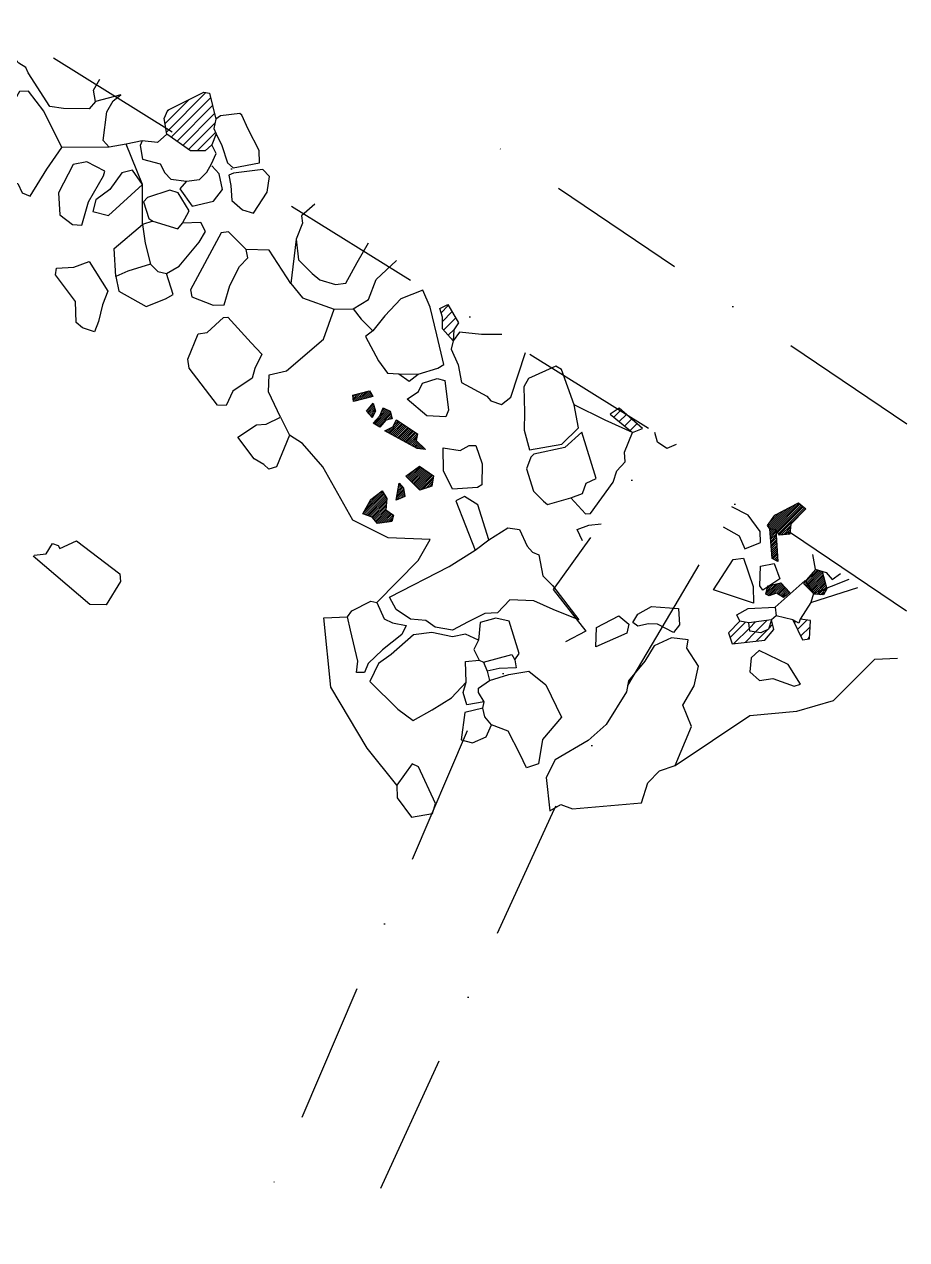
# Model space of a CAD drawing. Header units: metres. Extents: x -22 to 217, y -2100 to -1883.
# Drawn here: x 59.3 to 216.9, y -2100 to -1883.1 of the extents above; entities that cross this region are included whole.
import ezdxf

# ---------------------------------------------------------------- set-up
doc = ezdxf.new("R2010")
doc.units = ezdxf.units.M
doc.header["$LTSCALE"] = 25
doc.header["$MEASUREMENT"] = 0
doc.linetypes.add('STRICHPUNKTX2', pattern=[2, 1, -0.5, 0, -0.5])
doc.layers.get('0').update_dxf_attribs({"linetype": 'CONTINUOUS'})
for name, color, linetype in [('BEFUND', 1, 'CONTINUOUS'), ('FEUER', 1, 'CONTINUOUS'), ('GRABUNGSGRENZE', 3, 'STRICHPUNKTX2'), ('KNOCHEN', 2, 'CONTINUOUS'), ('KNOCHENSCHRAFF', 2, 'CONTINUOUS'), ('STEINE', 4, 'CONTINUOUS')]:
    doc.layers.add(name, color=color, linetype=linetype)

# ---------------------------------------------------------------- blocks, each defined once
blk = doc.blocks.new('*X1')
at = {"color": 0}
for p, q in [((84.67, -1902.3), (91.72, -1895.25)), ((85.5, -1903.24), (92.58, -1896.16)), ((84.43, -1900.78), (88.65, -1896.55)), ((84.83, -1898.61), (85.1, -1898.33)), ((86.54, -1903.97), (92.92, -1897.59)), ((87.58, -1904.7), (93.26, -1899.01)), ((88.61, -1905.43), (93.33, -1900.71)), ((90.14, -1905.67), (93.43, -1902.38)), ((133.73, -1934.56), (135.02, -1933.27)), ((133.96, -1936.1), (135.67, -1934.39)), ((134.16, -1937.66), (136.31, -1935.51)), ((135, -1938.59), (136.06, -1937.53)), ((135.84, -1939.52), (135.89, -1939.47)), ((164.57, -1953.21), (165.86, -1951.92)), ((165.54, -1954.01), (166.81, -1952.75)), ((166.51, -1954.81), (167.75, -1953.57)), ((167.48, -1955.61), (168.7, -1954.39)), ((169.57, -1955.28), (169.64, -1955.21)), ((189.88, -1991.55), (191.92, -1989.51)), ((197.38, -1991.11), (199.06, -1989.44)), ((185.33, -1992.56), (188.09, -1989.8)), ((186.03, -1993.63), (188.79, -1990.87)), ((188.02, -1993.41), (189.88, -1991.55)), ((188.79, -1990.87), (189.9, -1989.76)), ((190, -1993.19), (192.12, -1991.07)), ((192.12, -1991.07), (192.21, -1990.98)), ((192.21, -1990.98), (192.94, -1990.25)), ((196.82, -1989.9), (197.08, -1989.65)), ((197.94, -1992.32), (199.62, -1990.64)), ((199.2, -1992.83), (199.53, -1992.5))]:
    blk.add_line(p, q, dxfattribs=at)
blk = doc.blocks.new('*X8')
at = {"color": 0}
for p, q in [((117.99, -1949.59), (118.39, -1949.19)), ((118.02, -1949.91), (118.88, -1949.06)), ((118.05, -1950.24), (119.36, -1948.93)), ((118.28, -1950.36), (119.85, -1948.79)), ((118.76, -1950.24), (120.33, -1948.66)), ((119.24, -1950.11), (120.81, -1948.53)), ((119.71, -1949.99), (121.05, -1948.65)), ((120.19, -1949.86), (121.18, -1948.88)), ((120.67, -1949.73), (121.3, -1949.1)), ((121.15, -1949.61), (121.43, -1949.33)), ((120.53, -1952), (121.63, -1950.9)), ((120.56, -1952.32), (121.72, -1951.16)), ((120.73, -1952.51), (121.81, -1951.43)), ((120.89, -1952.7), (121.89, -1951.7)), ((121.06, -1952.88), (121.98, -1951.96)), ((121.23, -1953.07), (121.85, -1952.45)), ((121.7, -1954.37), (124.17, -1951.9)), ((121.92, -1954.5), (124.41, -1952.01)), ((122.14, -1954.63), (124.63, -1952.14)), ((122.37, -1954.76), (124.7, -1952.42)), ((122.59, -1954.89), (124.78, -1952.7)), ((122.83, -1952.88), (123.92, -1951.79)), ((123.1, -1952.26), (123.68, -1951.68)), ((123.37, -1951.64), (123.44, -1951.56)), ((121.4, -1953.25), (121.46, -1953.19)), ((124.17, -1953.67), (124.85, -1952.98)), ((124.31, -1956), (126.27, -1954.04)), ((124.54, -1956.12), (126.48, -1954.18)), ((124.62, -1953.56), (124.92, -1953.27)), ((124.77, -1956.25), (126.69, -1954.32)), ((125, -1956.37), (126.91, -1954.46)), ((125.23, -1956.5), (127.12, -1954.6)), ((125.25, -1954.7), (126.06, -1953.9)), ((125.46, -1956.62), (127.33, -1954.75)), ((125.58, -1954.02), (125.84, -1953.76)), ((125.69, -1956.74), (127.54, -1954.89)), ((123.85, -1955.75), (124.16, -1955.44)), ((124.08, -1955.87), (124.86, -1955.09)), ((125.92, -1956.87), (127.76, -1955.03)), ((126.14, -1956.99), (127.97, -1955.17)), ((126.37, -1957.12), (128.18, -1955.31)), ((126.6, -1957.24), (128.39, -1955.45)), ((126.83, -1957.37), (128.6, -1955.59)), ((127.06, -1957.49), (128.82, -1955.73)), ((127.29, -1957.61), (129.03, -1955.87)), ((127.52, -1957.74), (129.24, -1956.02)), ((127.75, -1957.86), (129.45, -1956.16)), ((127.98, -1957.99), (129.44, -1956.52)), ((128.21, -1958.11), (129.36, -1956.95)), ((128.44, -1958.24), (129.3, -1957.37)), ((128.67, -1958.36), (129.48, -1957.54)), ((128.9, -1958.48), (129.66, -1957.72)), ((129.12, -1958.61), (129.83, -1957.9)), ((129.35, -1958.73), (130.01, -1958.08)), ((129.63, -1958.81), (130.19, -1958.25)), ((129.94, -1958.85), (130.36, -1958.43)), ((130.25, -1958.89), (130.54, -1958.61)), ((130.56, -1958.94), (130.72, -1958.78)), ((130.87, -1958.98), (130.89, -1958.96)), ((127.48, -1963.79), (127.67, -1963.6)), ((127.66, -1963.96), (129.07, -1962.55)), ((127.84, -1964.14), (129.98, -1961.99)), ((128.01, -1964.31), (130.19, -1962.14)), ((128.19, -1964.49), (130.4, -1962.28)), ((128.37, -1964.67), (130.61, -1962.43)), ((128.55, -1964.84), (130.81, -1962.57)), ((128.73, -1965.02), (131.02, -1962.72)), ((128.91, -1965.19), (131.23, -1962.87)), ((129.08, -1965.37), (131.44, -1963.01)), ((129.26, -1965.54), (131.65, -1963.16)), ((129.44, -1965.72), (131.86, -1963.3)), ((129.62, -1965.89), (132.07, -1963.45)), ((129.8, -1966.07), (132.27, -1963.59)), ((125.93, -1966.75), (126.92, -1965.76)), ((126, -1966.33), (126.76, -1965.57)), ((126.07, -1965.9), (126.59, -1965.39)), ((126.15, -1965.48), (126.42, -1965.2)), ((126.22, -1965.05), (126.26, -1965.01)), ((130.04, -1966.18), (132.35, -1963.87)), ((130.55, -1966.02), (132.28, -1964.29)), ((131.06, -1965.86), (132.21, -1964.71)), ((131.57, -1965.7), (132.14, -1965.13)), ((119.78, -1970.43), (123.46, -1966.75)), ((120.01, -1970.55), (123.59, -1966.97)), ((120.23, -1969.62), (123.33, -1966.52)), ((120.26, -1970.65), (123.72, -1967.19)), ((120.52, -1970.75), (123.85, -1967.41)), ((120.69, -1968.81), (122.91, -1966.6)), ((120.78, -1970.84), (123.99, -1967.64)), ((121.14, -1968.01), (121.35, -1967.79)), ((125.72, -1968.03), (127.14, -1966.61)), ((125.79, -1967.6), (127.1, -1966.29)), ((125.86, -1967.18), (127.05, -1965.98)), ((126.33, -1967.76), (127.18, -1966.92)), ((126.95, -1967.5), (127.22, -1967.23)), ((121.03, -1970.94), (124.02, -1967.96)), ((121.29, -1971.04), (123.99, -1968.34)), ((121.49, -1971.19), (123.96, -1968.72)), ((121.66, -1971.38), (123.93, -1969.11)), ((121.83, -1971.56), (123.9, -1969.49)), ((122, -1971.75), (123.94, -1969.8)), ((122.16, -1971.93), (124.15, -1969.95)), ((122.33, -1972.12), (124.35, -1970.1)), ((122.64, -1972.16), (124.55, -1970.25)), ((123.05, -1972.11), (124.76, -1970.4)), ((123.46, -1972.05), (124.96, -1970.55)), ((123.87, -1971.99), (125.17, -1970.7)), ((124.28, -1971.94), (125.11, -1971.1)), ((124.69, -1971.88), (125.01, -1971.56))]:
    blk.add_line(p, q, dxfattribs=at)
blk = doc.blocks.new('*X9')
at = {"color": 0}
for p, q in [((192.11, -1972.69), (194.98, -1969.83)), ((192.26, -1972.9), (195.71, -1969.45)), ((192.41, -1973.1), (196.44, -1969.07)), ((192.69, -1973.18), (197.17, -1968.7)), ((192.98, -1973.24), (197.63, -1968.6)), ((193.28, -1973.3), (197.82, -1968.75)), ((193.54, -1973.39), (198.02, -1968.91)), ((193.69, -1973.6), (198.21, -1969.07)), ((193.83, -1973.8), (198.41, -1969.23)), ((193.98, -1974.01), (198.6, -1969.39)), ((194.13, -1974.21), (198.8, -1969.55)), ((192.33, -1972.12), (194.25, -1970.2)), ((193.08, -1971.02), (193.52, -1970.58)), ((192.45, -1973.42), (192.69, -1973.18)), ((192.48, -1973.74), (192.98, -1973.24)), ((192.5, -1974.07), (193.28, -1973.3)), ((192.53, -1974.4), (193.5, -1973.42)), ((192.55, -1974.73), (193.53, -1973.76)), ((192.58, -1975.06), (193.55, -1974.09)), ((192.6, -1975.39), (193.57, -1974.42)), ((194.47, -1974.23), (196.17, -1972.52)), ((194.85, -1974.2), (196.13, -1972.92)), ((195.24, -1974.17), (196.08, -1973.32)), ((195.62, -1974.14), (196.03, -1973.72)), ((192.63, -1975.72), (193.59, -1974.76)), ((192.65, -1976.05), (193.61, -1975.09)), ((192.68, -1976.37), (193.63, -1975.42)), ((192.7, -1976.7), (193.65, -1975.76)), ((192.72, -1977.03), (193.67, -1976.09)), ((192.75, -1977.36), (193.69, -1976.42)), ((192.77, -1977.69), (193.71, -1976.76)), ((192.8, -1978.02), (193.73, -1977.09)), ((192.82, -1978.35), (193.75, -1977.42)), ((193, -1978.52), (193.77, -1977.75)), ((193.23, -1978.65), (193.79, -1978.09)), ((193.46, -1978.77), (193.81, -1978.42)), ((193.69, -1978.9), (193.83, -1978.75)), ((198.55, -1982.87), (200.93, -1980.5)), ((198.67, -1983.11), (201.21, -1980.57)), ((198.84, -1983.29), (201.48, -1980.65)), ((199.02, -1983.46), (201.76, -1980.72)), ((191.72, -1984.76), (193.48, -1983)), ((191.82, -1984.3), (193.03, -1983.1)), ((191.91, -1984.92), (193.93, -1982.9)), ((192.16, -1985.02), (194.38, -1982.8)), ((192.52, -1985.01), (194.56, -1982.97)), ((199.2, -1983.64), (201.85, -1980.99)), ((199.37, -1983.82), (201.93, -1981.27)), ((199.55, -1984), (202, -1981.54)), ((199.73, -1984.17), (202.08, -1981.82)), ((199.9, -1984.35), (202.16, -1982.1)), ((200.08, -1984.53), (202.23, -1982.37)), ((200.26, -1984.7), (202.31, -1982.65)), ((200.5, -1984.81), (202.39, -1982.93)), ((191.93, -1983.83), (192.57, -1983.19)), ((192.04, -1983.37), (192.12, -1983.29)), ((193.06, -1984.82), (194.74, -1983.15)), ((193.6, -1984.64), (194.91, -1983.33)), ((193.84, -1984.76), (195.09, -1983.51)), ((194.06, -1984.89), (195.26, -1983.69)), ((194.28, -1985.02), (195.43, -1983.87)), ((194.5, -1985.15), (195.61, -1984.05)), ((194.72, -1985.29), (195.78, -1984.23)), ((195.27, -1985.1), (195.95, -1984.41)), ((200.83, -1984.84), (202.46, -1983.21)), ((201.15, -1984.87), (202.54, -1983.48)), ((201.48, -1984.9), (202.62, -1983.76)), ((201.8, -1984.93), (202.32, -1984.41))]:
    blk.add_line(p, q, dxfattribs=at)

msp = doc.modelspace()

# ---------------------------------------------------------------- linework, layer by layer
at = {"layer": 'BEFUND'}
for points in [[(74.46, -1904.98), (66.02, -1905.06)], [(75.64, -1928.12), (75.34, -1923.08), (80.39, -1918.82), (80.4, -1911.7), (77.51, -1904.47)], [(106.92, -1929.34), (103.01, -1923.39), (98.89, -1923.28)], [(105.04, -1953.19), (102.91, -1948.71), (103.02, -1945.66), (106.12, -1944.96), (106.12, -1944.96), (112.75, -1939.27), (114.64, -1933.94)], [(122.27, -1986.28), (129.61, -1978.77), (131.75, -1975.06), (124.28, -1974.74), (117.98, -1971.58), (112.6, -1962.06), (108.95, -1957.93), (106.66, -1956.45)], [(125.83, -2018.89), (120.55, -2012.27), (114.06, -2001.42), (112.81, -1989.01), (117.03, -1988.87)], [(175.52, -2015.37), (188.86, -2006.49), (197.26, -2005.69), (203.82, -2003.77), (211.16, -1996.41), (215.23, -1996.21)]]:
    msp.add_lwpolyline(points, dxfattribs=at)
at = {"layer": 'GRABUNGSGRENZE', "flags": 128}
for points in [[(-15.32, -2001.35), (7.56, -1943.36), (54.87, -1883.07), (173.34, -1956.77), (153.76, -1983.95), (159.6, -1991.43), (142.24, -2000.25), (99.7, -2099.55)], [(216.82, -1987.82), (186.85, -1967.58), (174.71, -1988.11), (153.84, -2023.31), (118.72, -2100.05)]]:
    msp.add_lwpolyline(points, dxfattribs=at)
at = {"layer": 'GRABUNGSGRENZE'}
msp.add_lwpolyline([(216.88, -1954.46), (137.02, -1900.41)], dxfattribs=at)
at = {"layer": 'KNOCHEN'}
for points in [[(118.07, -1950.42), (117.97, -1949.3), (120.97, -1948.49), (121.53, -1949.51), (118.07, -1950.42)], [(120.4, -1952.15), (121.58, -1950.73), (122.03, -1952.11), (121.42, -1953.27), (120.4, -1952.15)], [(121.57, -1954.29), (122.79, -1952.97), (123.4, -1951.55), (124.62, -1952.11), (124.98, -1953.48), (123.86, -1953.74), (122.79, -1955.01), (121.57, -1954.29)], [(123.7, -1955.67), (125.13, -1954.96), (125.74, -1953.69), (129.5, -1956.19), (129.29, -1957.36), (130.92, -1958.99), (129.44, -1958.78), (123.7, -1955.67)], [(129.94, -1966.21), (127.45, -1963.76), (129.9, -1961.93), (132.39, -1963.67), (132.08, -1965.55), (129.94, -1966.21)], [(125.71, -1968.03), (126.23, -1964.98), (127.04, -1965.9), (127.24, -1967.37), (125.71, -1968.03)], [(122.4, -1972.2), (121.39, -1971.07), (119.76, -1970.46), (121.19, -1967.92), (123.23, -1966.35), (124.04, -1967.72), (123.88, -1969.76), (125.2, -1970.73), (124.95, -1971.84), (122.4, -1972.2)], [(198.85, -1969.58), (196.2, -1972.33), (195.99, -1974.11), (194.16, -1974.26), (193.5, -1973.34), (192.43, -1973.13), (192.03, -1972.57), (193.3, -1970.69), (197.53, -1968.51), (198.85, -1969.58)], [(193.5, -1973.34), (193.85, -1978.98), (192.83, -1978.42), (192.43, -1973.13)], [(198.62, -1982.71), (200.66, -1980.42), (201.78, -1980.73), (202.64, -1983.83), (202.02, -1984.95), (200.34, -1984.79), (198.52, -1982.96), (198.62, -1982.71)], [(194.9, -1985.39), (193.63, -1984.63), (192.31, -1985.08), (191.7, -1984.83), (192.06, -1983.3), (194.4, -1982.8), (196.02, -1984.48), (194.9, -1985.39)]]:
    msp.add_lwpolyline(points, dxfattribs=at)
at = {"layer": 'STEINE'}
for points in [[(72.03, -1896.84), (70.91, -1898.16), (66.28, -1898.1), (63.84, -1897.74), (59.99, -1891.73), (59.58, -1890.81), (58.31, -1890), (55.88, -1887.25), (55.73, -1886.53), (56.44, -1886.28), (56.85, -1884.14)], [(76.51, -1895.67), (72.03, -1896.84), (71.68, -1894.85), (72.8, -1892.87)], [(50.96, -1904.83), (49.84, -1907.37), (50.45, -1907.88), (50.9, -1910.43), (58.17, -1911.51), (58.93, -1913.14), (60.36, -1913.75), (63.32, -1908.92), (66.02, -1905.06), (62.77, -1898.55), (60.03, -1895.03), (58.46, -1895.08), (54.73, -1901.48), (52.39, -1903.41), (50.96, -1904.83)], [(80.36, -1903.87), (77.51, -1904.47), (74.46, -1904.98), (73.39, -1903.81), (74.01, -1898.67), (75.19, -1896.74), (76.51, -1895.67)], [(93.54, -1902.62), (92.77, -1904.6), (91.6, -1905.67), (88.95, -1905.66), (84.74, -1902.71), (84.28, -1899.91), (84.9, -1898.43), (91.36, -1895.19), (92.38, -1895.35), (93.49, -1899.98)], [(97.76, -1898.97), (94.36, -1899.42), (93.49, -1899.98), (93.13, -1901.65), (93.54, -1902.62), (94.55, -1904.71), (95.56, -1907.81), (96.58, -1908.68), (101.31, -1907.82), (101.26, -1905.63), (99.28, -1901.82), (98.12, -1899.27), (97.76, -1898.97)], [(84.74, -1902.71), (83.06, -1904.18), (80.36, -1903.87), (80, -1904.68), (80.41, -1907.17), (83.56, -1907.99), (84.42, -1909.57), (85.49, -1910.69), (88.28, -1911.1), (90.57, -1910.75), (91.9, -1909.48), (92.71, -1908.01), (93.58, -1906.13), (92.77, -1904.6)], [(73.69, -1909.3), (70.44, -1907.61), (68, -1908.12), (65.39, -1913.15), (65.64, -1917.07), (67.93, -1918.8), (69.55, -1918.95), (70.78, -1914.74), (73.43, -1910.11), (73.69, -1909.3)], [(78.62, -1909.1), (76.74, -1909.56), (74.55, -1912.55), (72.05, -1914.38), (71.54, -1916.47), (74.34, -1917.23), (80.4, -1911.7), (78.62, -1909.1)], [(88.28, -1911.1), (87.06, -1912.42), (89.29, -1915.53), (93.11, -1914.62), (94.69, -1912.54), (94.08, -1909.74), (92.76, -1908.32)], [(95.81, -1910), (96.16, -1911.83), (96.36, -1914.53), (98.29, -1916.21), (100.22, -1916.77), (102.67, -1913.01), (103.08, -1910.27), (101.87, -1908.99), (96.63, -1909.64), (95.81, -1910)], [(81.31, -1913.99), (80.6, -1914.75), (81.56, -1917.75), (82.27, -1918.21), (86.74, -1919.59), (87.56, -1918.58), (88.73, -1916.39), (86.8, -1913.14), (85.28, -1912.68), (81.31, -1913.99)], [(111.21, -1915.16), (108.82, -1917.29), (108.97, -1918.57), (107.84, -1921.41), (108.25, -1925.13), (110.73, -1927.57), (112.1, -1928.69), (114.9, -1929.51), (116.73, -1929.26), (118.72, -1925.6), (120.76, -1922.1)], [(82.27, -1918.21), (80.39, -1918.82), (80.89, -1922.13), (81.85, -1925.89), (83.12, -1927.22), (84.69, -1927.58), (86.98, -1926.26), (90.5, -1921.94), (91.67, -1920.06), (90.81, -1918.43), (87.56, -1918.58)], [(95.74, -1920.12), (94.47, -1920.27), (88.96, -1930.48), (89.21, -1931.75), (93.02, -1933.24), (95.01, -1933.14), (96.03, -1929.68), (97.72, -1926.28), (99.19, -1924.75), (98.89, -1923.28), (95.74, -1920.12)], [(107.84, -1921.41), (106.92, -1929.34), (108.95, -1931.89), (114.64, -1933.94), (118.05, -1933.89), (120.79, -1932.22), (122.12, -1928.61), (125.74, -1925.26)], [(71.86, -1937.98), (69.67, -1937.26), (68.56, -1936.29), (68.41, -1932.53), (64.86, -1927.8), (65.06, -1926.63), (68.17, -1926.43), (70.86, -1925.42), (74.21, -1930.71), (73.24, -1933.15), (72.57, -1936.1), (71.86, -1937.98)], [(81.85, -1925.89), (77.78, -1927.16), (75.64, -1928.12), (76.19, -1930.71), (81.07, -1933.47), (84.53, -1932.1), (85.86, -1931.29), (84.69, -1927.58)], [(130.46, -1930.56), (126.54, -1932.08), (123.69, -1935.12), (121.55, -1937.81), (120.22, -1938.83), (122.56, -1943.16), (124.18, -1945.35), (126.16, -1945.5), (129.62, -1945.51), (133.13, -1944.45), (134.2, -1943.79), (132.94, -1938.49), (131.78, -1933.56), (130.46, -1930.56)], [(135.89, -1939.57), (133.96, -1937.43), (133.96, -1935.34), (133.51, -1933.82), (134.93, -1933.11), (136.81, -1936.37), (135.99, -1937.64), (135.89, -1939.57)], [(93.81, -1951.09), (88.73, -1944.47), (88.53, -1942.84), (90.37, -1938.32), (91.95, -1938.07), (94.85, -1935.43), (95.66, -1935.38), (99.83, -1939.91), (101.71, -1941.95), (100.48, -1944.54), (99.97, -1946.27), (96.51, -1948.55), (95.33, -1951.14), (93.81, -1951.09)], [(118.05, -1933.89), (119.47, -1935.72), (121.55, -1937.81)], [(144.59, -1938.46), (140.92, -1938.46), (137.01, -1938.04), (135.89, -1939.57), (135.53, -1941.09), (136.79, -1943.84), (137.4, -1947), (141.87, -1949.45), (142.63, -1950.31), (144.51, -1950.92), (146.19, -1949.66), (148.8, -1941.68)], [(126.16, -1945.5), (128.04, -1946.78), (129.62, -1945.51)], [(149.53, -1959.02), (155.28, -1958.01), (158.24, -1955.12), (157.48, -1951), (155.25, -1944.69), (154.24, -1944.13), (149.35, -1946.31), (148.48, -1947.78), (148.63, -1952.31), (148.57, -1955.51), (149.53, -1959.02)], [(131.18, -1952.99), (127.68, -1949.98), (129.67, -1948.61), (130.38, -1947.14), (133.03, -1946.28), (134.4, -1946.69), (135.05, -1951.98), (134.59, -1953.14), (131.18, -1952.99)], [(156.89, -1967.63), (159.53, -1970.48), (160.4, -1970.38), (164.47, -1964.84), (165.09, -1962.81), (166.62, -1961.19), (166.47, -1959.46), (167.9, -1955.95), (163.02, -1953.75), (157.48, -1951)], [(165.52, -1951.62), (163.94, -1952.69), (167.9, -1955.95), (169.68, -1955.24), (165.52, -1951.62)], [(97.41, -1956.79), (100.77, -1954.56), (102.5, -1954.46), (105.04, -1953.19), (106.66, -1956.45), (104.36, -1962.09), (102.94, -1962.5), (102.08, -1961.63), (100.35, -1960.66), (97.41, -1956.79)], [(149.73, -1960.34), (148.97, -1962.43), (150.23, -1966.4), (152.01, -1968.23), (152.72, -1968.79), (156.89, -1967.63), (158.98, -1966.82), (159.64, -1964.99), (161.42, -1964.13), (158.85, -1955.88), (155.84, -1958.62), (150.29, -1959.84), (149.73, -1960.34)], [(175.73, -1958.1), (174.05, -1958.81), (172.37, -1957.69), (171.92, -1955.96)], [(135.79, -1966.06), (134.17, -1962.76), (134.07, -1958.69), (137.12, -1959.15), (138.75, -1958.24), (139.92, -1958.24), (141.09, -1961.55), (140.98, -1965.26), (140.21, -1965.77), (135.79, -1966.06)], [(142.23, -1975.13), (140.26, -1968.87), (137.92, -1967.34), (136.34, -1968.15), (139.84, -1976.96)], [(184.09, -1972.76), (186.94, -1974.4), (187.95, -1976.74), (190.75, -1975.57), (190.7, -1973.64), (188.57, -1970.69), (185.62, -1969.21)], [(158.96, -1975.31), (158, -1973.28), (160.14, -1972.47), (162.33, -1972.27)], [(143.78, -1988.15), (141.55, -1988.25), (138.59, -1989.77), (135.74, -1991.24), (132.69, -1990.67), (131.02, -1989.5), (128.27, -1989.24), (125.73, -1987.56), (124.51, -1985.32), (135.15, -1979.85), (139.84, -1976.96), (142.23, -1975.13), (145.64, -1972.95), (147.73, -1973.26), (149.1, -1976.21), (150.06, -1977.33), (151.18, -1977.79), (151.88, -1981.55), (153.61, -1983.24), (158.33, -1989.4), (153.75, -1987.56), (150.3, -1985.98), (145.98, -1985.82), (143.78, -1988.15)], [(61.06, -1977.83), (63.19, -1977.63), (64.32, -1975.75), (65.33, -1976.11), (65.64, -1976.67), (68.59, -1975.3), (76.36, -1981.17), (76.46, -1982.54), (73.91, -1986.7), (71.01, -1986.65), (60.9, -1978.04)], [(189.51, -1986.4), (182.39, -1984.05), (185.91, -1978.61), (187.74, -1978.36), (189.46, -1983.45), (189.51, -1986.4)], [(200.05, -1977.72), (200.56, -1980.37), (202.49, -1980.93), (203.55, -1982.16), (205.03, -1981.09)], [(191.19, -1984.12), (190.63, -1983.3), (190.74, -1979.79), (193.23, -1979.34), (194.2, -1982.09), (191.19, -1984.12)], [(193.37, -1987.12), (198.77, -1982.35), (200.24, -1984.69), (199.78, -1986.32), (197.84, -1989.27), (197.64, -1989.98), (196.57, -1989.36), (193.57, -1988.65)], [(206.55, -1982.21), (200.24, -1984.69)], [(199.78, -1986.32), (208.13, -1983.59)], [(118.64, -1998.79), (118.85, -1996.75), (117.54, -1991.26), (117.03, -1988.87), (117.8, -1987.8), (121.16, -1986.03), (122.27, -1986.28), (123.54, -1989.18), (125.07, -1989.9), (127.51, -1990.41), (126.69, -1991.99), (123.28, -1994.73), (120.73, -1997.21), (120.07, -1998.79), (118.64, -1998.79)], [(168.85, -1990.54), (167.99, -1989.87), (168.86, -1988.35), (171.3, -1987.03), (176.13, -1987.34), (176.33, -1990.29), (175.21, -1991.62), (172.36, -1990.14), (170.79, -1990.08), (168.85, -1990.54)], [(187.06, -1989.6), (186.56, -1988.48), (188.54, -1987.37), (193.37, -1987.12), (193.57, -1988.65), (192.71, -1989.41), (188.69, -1989.91), (187.06, -1989.6)], [(146.87, -1996.5), (147.69, -1995.38), (145.87, -1989.63), (143.48, -1989.07), (140.68, -1989.88), (140.42, -1993.03), (139.6, -1994.7), (140.51, -1996.59)], [(161.37, -1994.18), (161.48, -1990.73), (165.45, -1988.7), (167.28, -1990.18), (166.87, -1991.75), (161.37, -1994.18)], [(187.06, -1989.6), (185.08, -1991.73), (185.68, -1993.67), (191.53, -1993.02), (193.16, -1991.09), (192.71, -1989.41)], [(192.71, -1989.41), (192.2, -1991.04), (190.82, -1991.69), (188.84, -1991.39), (188.69, -1989.91)], [(196.57, -1989.36), (198.25, -1992.98), (199.52, -1992.78), (199.68, -1989.52), (197.84, -1989.27)], [(140.42, -1993.03), (138.08, -1991.96), (135.74, -1992.41), (132.08, -1991.64), (128.83, -1992.09), (124.8, -1995.59), (122.56, -1997.17), (120.98, -2000.42), (126, -2005.36), (128.75, -2007.35), (132.11, -2005.47), (135.57, -2003.34), (138.22, -2000.5)], [(153.13, -2023.51), (155.12, -2022.35), (157.2, -2023.12), (169.51, -2022.07), (170.63, -2018.46), (172.72, -2016.33), (175.52, -2015.37), (178.43, -2008.45), (176.91, -2004.64), (178.9, -2001.18), (179.72, -1997.68), (177.64, -1994.47), (177.85, -1992.94), (174.9, -1992.63), (171.8, -1994), (170.11, -1996.74), (167.21, -2000.25), (166.85, -2002.23), (163.18, -2008.07), (159.97, -2010.91), (154.11, -2014.41), (152.48, -2017.51), (153.13, -2023.51)], [(141.33, -1996.95), (146.37, -1995.58), (146.87, -1996.5), (147.12, -1997.97), (144.12, -1998.07), (141.94, -1998.57)], [(190.51, -1994.85), (189.08, -1996.17), (188.88, -1998.66), (190.6, -2000.24), (192.99, -1999.89), (196.81, -2001.21), (197.93, -2000.86), (195.69, -1997.35), (190.51, -1994.85)], [(141.42, -2004.02), (138.31, -2004.57), (137.66, -2002.38), (138.22, -2000.5), (138.07, -1996.84), (140.51, -1996.59), (141.33, -1996.95), (141.94, -1998.57), (142.39, -2000.2)], [(141.42, -2004.02), (140.4, -2002.34), (140.4, -2001.57), (142.39, -2000.2), (145.85, -1999.14), (149.41, -1998.54), (152.41, -2000.98), (155.25, -2006.79), (151.83, -2010.75), (151.11, -2015.12), (148.97, -2015.83), (147.81, -2013.33), (145.73, -2009.26), (142.73, -2008.14), (141.56, -2006.71), (141.21, -2005.13), (141.42, -2004.02)], [(141.21, -2005.13), (137.96, -2005.94), (137.29, -2010.82), (139.32, -2011.34), (141.76, -2010.27), (142.73, -2008.14)], [(128.46, -2024.59), (132.18, -2023.99), (132.74, -2022.16), (129.7, -2015.64), (128.58, -2015.08), (125.83, -2018.89), (125.87, -2021.18), (128.46, -2024.59)]]:
    msp.add_lwpolyline(points, dxfattribs=at)

# ---------------------------------------------------------------- block references
at = {"layer": 'FEUER'}
msp.add_blockref('*X1', (0, 0), dxfattribs=at)
at = {"layer": 'KNOCHENSCHRAFF'}
for name in ['*X8', '*X9']:
    msp.add_blockref(name, (0, 0), dxfattribs=at)

doc.saveas('drawing.dxf')
